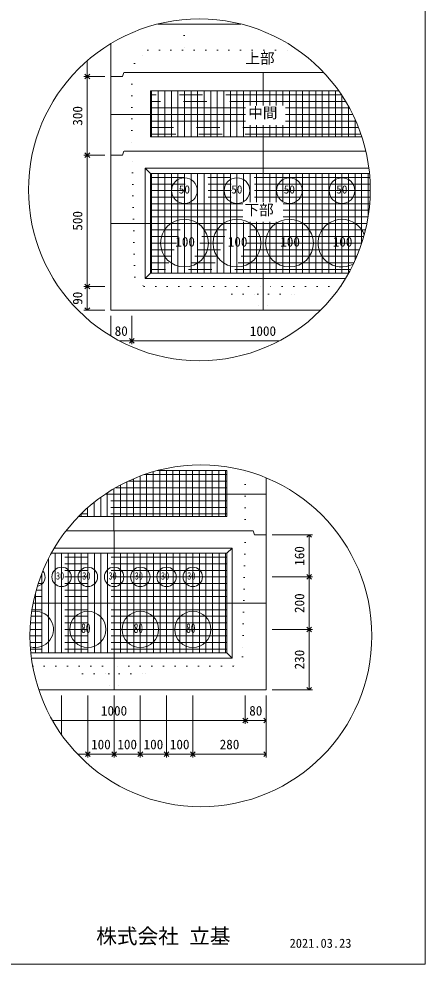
# Model space of a CAD drawing. Units: millimetres, scale not verified. Extents: x -4890 to 18490, y -2305 to 2305.
# Drawn here: x -2944 to -1830, y -1970 to 624 of the extents above; entities that cross this region are included whole.
import ezdxf
from ezdxf.enums import TextEntityAlignment as Align

# ---------------------------------------------------------------- set-up
doc = ezdxf.new("R2010")
doc.units = ezdxf.units.MM
doc.header["$LTSCALE"] = 10
for name, pattern in [('DASHED1', [1.8, 1.2, -0.6]), ('USER2', [50.8, 31.75, -6.35, 6.35, -6.35]), ('USER5', [3.185, 0.01, -3.175])]:
    doc.linetypes.add(name, pattern=pattern)
for name, color, linetype, lineweight in [('0-2_waku', 7, 'Continuous', 18), ('0-3_gaikei', 7, 'Continuous', 18), ('0-4_kakure', 7, 'DASHED1', 5), ('0-5_sunpou', 7, 'Continuous', 5), ('0-7_hole', 7, 'Continuous', 18), ('0-8_uchigawa', 6, 'Continuous', 18), ('0-D_文字１', 7, 'Continuous', 18), ('0-E_コア部分\u3000寸法補助線3', 150, 'USER2', 18), ('0-F_コア部分\u3000寸法補助線2', 150, 'USER2', 18), ('1-0_コア部分\u3000中心補助線', 1, 'Continuous', 18), ('1-1_コア部分\u3000寸法補助線', 7, 'USER2', 5), ('1-2_uchigawa2', 6, 'USER2', 18)]:
    doc.layers.add(name, color=color, linetype=linetype, lineweight=lineweight)
doc.styles.add('ＭＳ ゴシック', font='')
doc.styles.get('ＭＳ ゴシック').set_extended_font_data('MS Gothic')

# ---------------------------------------------------------------- blocks, each defined once
blk = doc.blocks.new('_Open90')
at = {"layer": '0-5_sunpou'}
blk.add_line((0, 0), (-1, 0), dxfattribs=at)
blk.add_lwpolyline([(-0.5, 0.5), (0, 0), (-0.5, -0.5)], dxfattribs=at)

msp = doc.modelspace()

# ---------------------------------------------------------------- linework, layer by layer
at = {"layer": '0-2_waku'}
for p in [(-1829.72, 2305.28), (-4889.72, -1969.72), (-4889.72, -1969.72), (-4889.72, -1969.72), (-4889.72, -1969.72)]:
    msp.add_line(p, (-1829.72, -1969.72), dxfattribs=at)
at = {"layer": '0-3_gaikei'}
for p, q in [((-2562.47, 609.64), (-2508.42, 609.64)), ((-2562.47, 609.64), (-2508.42, 609.64)), ((-2562.47, 609.64), (-2508.42, 609.64)), ((-2335.37, 609.64), (-2562.47, 609.64)), ((-2562.42, 609.64), (-2335.37, 609.64)), ((-2562.42, 609.64), (-2335.37, 609.64)), ((-2692.02, 465.64), (-2692.02, 555.65)), ((-2656.02, 476.44), (-2659.62, 465.64)), ((-2273.81, 476.44), (-2655.41, 476.44)), ((-2107.83, 476.44), (-2274.42, 476.44)), ((-2692.02, 465.64), (-2692.02, -175.16)), ((-2659.62, 465.64), (-2692.02, 465.64)), ((-2659.62, 465.64), (-2692.02, 465.64)), ((-2656.02, 260.44), (-2659.62, 249.64)), ((-2273.81, 260.44), (-2655.41, 260.44)), ((-1992.11, 260.44), (-2274.42, 260.44)), ((-2659.62, 249.64), (-2692.02, 249.64)), ((-2659.62, 249.64), (-2692.02, 249.64)), ((-2692.02, -175.16), (-2115.71, -175.16)), ((-2692.02, -175.16), (-2115.71, -175.16)), ((-2692.02, -175.16), (-2115.71, -175.16)), ((-2265.32, -993.75), (-2265.32, -635.79)), ((-2301.32, -781.35), (-2297.72, -792.15)), ((-2265.32, -792.15), (-2297.72, -792.15))]:
    msp.add_line(p, q, dxfattribs=at)
for points in [[(-2889.63, -1216.95), (-2265.32, -1216.95), (-2265.32, -792.15)], [(-2880.48, -1216.95), (-2265.32, -1216.95), (-2265.32, -792.15)], [(-2301.32, -781.35), (-2682.92, -781.35), (-2814.99, -781.35)]]:
    msp.add_lwpolyline(points, dxfattribs=at)
at = {"layer": '0-4_kakure', "linetype": 'USER5', "lineweight": 18}
for p, q in [((-2490.42, 609.64), (-2490.42, 621.76)), ((-2490.42, 609.64), (-2490.42, 537.64)), ((-2626.61, 501.64), (-2590.61, 537.64)), ((-2590.61, 537.64), (-2178.33, 537.64)), ((-2626.61, 501.64), (-2633.81, 476.44)), ((-2633.81, 476.44), (-2633.81, 260.44)), ((-2626.38, -85.16), (-2633.81, 260.44)), ((-2626.38, -85.16), (-2600.63, -110.36)), ((-2600.63, -110.36), (-2273.81, -110.36)), ((-2360.21, -131.96), (-2381.81, -110.36)), ((-2062.16, -110.36), (-2273.81, -110.36)), ((-2187.41, -131.96), (-2165.81, -110.36)), ((-2360.21, -131.96), (-2288.21, -131.96)), ((-2288.21, -131.96), (-2285.33, -175.16)), ((-2259.41, -131.96), (-2262.29, -175.16)), ((-2259.41, -131.96), (-2187.41, -131.96)), ((-2322.92, -781.35), (-2322.92, -616.21)), ((-2322.92, -781.35), (-2330.35, -1126.95)), ((-2330.35, -1126.95), (-2356.1, -1152.15)), ((-2906.15, -1152.15), (-2682.92, -1152.15)), ((-2769.32, -1173.75), (-2790.92, -1152.15)), ((-2356.1, -1152.15), (-2682.92, -1152.15)), ((-2596.52, -1173.75), (-2574.92, -1152.15)), ((-2769.32, -1173.75), (-2697.32, -1173.75)), ((-2697.32, -1173.75), (-2694.44, -1216.95)), ((-2668.52, -1173.75), (-2671.4, -1216.95)), ((-2668.52, -1173.75), (-2596.52, -1173.75))]:
    msp.add_line(p, q, dxfattribs=at)
at = {"layer": '0-5_sunpou', "color": 150, "lineweight": 18}
for p, q in [((-2756.33, 508.76), (-2756.33, 478.6)), ((-2707.86, 465.64), (-2765.69, 465.64)), ((-2723.7, 465.64), (-2765.69, 465.64)), ((-2756.33, 452.68), (-2756.33, 262.6)), ((-2707.86, 249.64), (-2765.69, 249.64)), ((-2707.86, 249.64), (-2765.69, 249.64)), ((-2756.33, 236.68), (-2756.33, -97.4)), ((-2707.86, -110.36), (-2765.69, -110.36)), ((-2723.7, -110.36), (-2765.69, -110.36)), ((-2756.33, -123.32), (-2756.33, -162.2)), ((-2707.86, -175.16), (-2765.69, -175.16)), ((-2692.02, -191), (-2692.02, -246.21)), ((-2634.42, -191), (-2634.42, -269.06)), ((-2634.42, -191), (-2634.42, -269.06)), ((-2668.24, -259.7), (-2647.38, -259.7)), ((-2621.46, -259.7), (-2229.6, -259.7)), ((-2249.48, -792.15), (-2138.17, -792.15)), ((-2147.53, -805.11), (-2147.53, -894.39)), ((-2249.48, -907.35), (-2138.17, -907.35)), ((-2249.48, -907.35), (-2138.17, -907.35)), ((-2147.53, -920.31), (-2147.53, -1038.39)), ((-2249.48, -1051.35), (-2138.17, -1051.35)), ((-2249.48, -1051.35), (-2138.17, -1051.35)), ((-2147.53, -1064.31), (-2147.53, -1203.99)), ((-2249.48, -1216.95), (-2138.17, -1216.95)), ((-2826.92, -1232.79), (-2826.92, -1340.59)), ((-2754.92, -1232.79), (-2754.92, -1403.24)), ((-2754.92, -1232.79), (-2754.92, -1403.24)), ((-2682.92, -1232.79), (-2682.92, -1403.24)), ((-2682.92, -1232.79), (-2682.92, -1403.24)), ((-2610.92, -1232.79), (-2610.92, -1403.24)), ((-2610.92, -1232.79), (-2610.92, -1403.24)), ((-2538.92, -1232.79), (-2538.92, -1403.24)), ((-2538.92, -1232.79), (-2538.92, -1403.24)), ((-2466.92, -1232.79), (-2466.92, -1403.24)), ((-2466.92, -1232.79), (-2466.92, -1403.24)), ((-2322.92, -1232.79), (-2322.92, -1310.85)), ((-2322.92, -1232.79), (-2322.92, -1310.85)), ((-2265.32, -1232.79), (-2265.32, -1310.85)), ((-2265.32, -1232.79), (-2265.32, -1403.24)), ((-2851.89, -1301.49), (-2335.88, -1301.49)), ((-2309.96, -1301.49), (-2278.28, -1301.49)), ((-2782.78, -1393.88), (-2767.88, -1393.88)), ((-2741.96, -1393.88), (-2695.88, -1393.88)), ((-2669.96, -1393.88), (-2623.88, -1393.88)), ((-2597.96, -1393.88), (-2551.88, -1393.88)), ((-2525.96, -1393.88), (-2479.88, -1393.88)), ((-2453.96, -1393.88), (-2278.28, -1393.88))]:
    msp.add_line(p, q, dxfattribs=at)
for centre in [(-2448.92, 154.72), (-2444.71, -1068.99)]:
    msp.add_circle(centre, 468.88, dxfattribs=at)
at = {"layer": '0-7_hole'}
for centre, radius in [((-2489.81, 152.44), 35.28), ((-2345.81, 152.44), 35.28), ((-2201.81, 152.44), 35.28), ((-2057.81, 152.44), 35.28), ((-2489.81, 8.44), 65.52), ((-2345.81, 8.44), 65.52), ((-2201.81, 8.44), 65.52), ((-2826.92, -907.35), 26.64), ((-2754.92, -907.35), 26.64), ((-2682.92, -907.35), 26.64), ((-2610.92, -907.35), 26.64), ((-2538.92, -907.35), 26.64), ((-2466.92, -907.35), 26.64), ((-2754.92, -1051.35), 49.68), ((-2610.92, -1051.35), 49.68), ((-2466.92, -1051.35), 49.68)]:
    msp.add_circle(centre, radius, dxfattribs=at)
for centre, radius, start, end in [((-2057.81, 8.44), 65.52, 20.66629, 298.32089), ((-2898.92, -907.35), 26.64, 281.59033, 39.2294), ((-2898.92, -1051.35), 49.68, 253.99064, 101.55918)]:
    msp.add_arc(centre, radius, start, end, dxfattribs=at)
at = {"layer": '0-8_uchigawa'}
for p, q in [((-2597.81, 213.64), (-2583.41, 199.24)), ((-2597.81, -88.76), (-2597.81, 213.64)), ((-2583.41, 199.24), (-2273.81, 199.24)), ((-2583.41, -74.36), (-2583.41, 199.24)), ((-2273.81, 199.24), (-1982.16, 199.24)), ((-2597.81, -88.76), (-2583.41, -74.36)), ((-2583.41, -74.36), (-2039.81, -74.36)), ((-2597.81, -88.76), (-2048.21, -88.76)), ((-2358.92, -1130.55), (-2358.92, -828.15)), ((-2373.32, -1116.15), (-2373.32, -842.55)), ((-2911.21, -1116.15), (-2373.32, -1116.15)), ((-2909.53, -1130.55), (-2358.92, -1130.55)), ((-2358.92, -1130.55), (-2373.32, -1116.15))]:
    msp.add_line(p, q, dxfattribs=at)
for points in [[(-2597.81, 213.64), (-2273.81, 213.64), (-1983.76, 213.64)], [(-2855.28, -842.55), (-2682.92, -842.55), (-2373.32, -842.55), (-2358.92, -828.15)], [(-2847, -828.15), (-2682.92, -828.15), (-2358.92, -828.15)]]:
    msp.add_lwpolyline(points, dxfattribs=at)
at = {"layer": '0-E_コア部分\u3000寸法補助線3'}
for p, q in [((-2579.81, 300.04), (-2579.81, 426.04)), ((-2543.81, 300.04), (-2543.81, 426.04)), ((-2507.81, 300.04), (-2507.81, 426.04)), ((-2471.81, 300.04), (-2471.81, 426.04)), ((-2435.81, 300.04), (-2435.81, 426.04)), ((-2399.81, 300.04), (-2399.81, 426.04)), ((-2363.81, 300.04), (-2363.81, 426.04)), ((-2327.81, 300.04), (-2327.81, 426.04)), ((-2291.81, 386.27), (-2291.81, 426.04)), ((-2255.81, 386.27), (-2255.81, 426.04)), ((-2219.81, 386.27), (-2219.81, 426.04)), ((-2183.81, 300.04), (-2183.81, 426.04)), ((-2147.81, 300.04), (-2147.81, 426.04)), ((-2111.81, 300.04), (-2111.81, 426.04)), ((-2075.81, 300.04), (-2075.81, 426.04)), ((-2322.8, 379.24), (-2583.41, 379.24)), ((-2037.29, 379.24), (-2212.64, 379.24)), ((-2039.81, 300.04), (-2039.81, 383.8)), ((-2322.8, 343.24), (-2583.41, 343.24)), ((-2019.61, 343.24), (-2212.64, 343.24)), ((-2291.81, 300.04), (-2291.81, 332.37)), ((-2255.81, 300.04), (-2255.81, 332.37)), ((-2219.81, 300.04), (-2219.81, 332.37)), ((-2003.81, 300.04), (-2003.81, 302.11)), ((-1981.25, 188.44), (-2583.41, 188.44)), ((-2579.81, -74.36), (-2579.81, 199.24)), ((-2543.81, -74.36), (-2543.81, 199.24)), ((-2507.81, -74.36), (-2507.81, 199.24)), ((-2471.81, -74.36), (-2471.81, 199.24)), ((-2435.81, -74.36), (-2435.81, 199.24)), ((-2399.81, -74.36), (-2399.81, 199.24)), ((-2363.81, -74.36), (-2363.81, 199.24)), ((-2327.81, 120.47), (-2327.81, 199.24)), ((-2291.81, 120.47), (-2291.81, 199.24)), ((-2255.81, 120.47), (-2255.81, 199.24)), ((-2219.81, 120.47), (-2219.81, 199.24)), ((-2183.81, -74.36), (-2183.81, 199.24)), ((-2147.81, -74.36), (-2147.81, 199.24)), ((-2111.81, -74.36), (-2111.81, 199.24)), ((-2075.81, -74.36), (-2075.81, 199.24)), ((-2039.81, -74.36), (-2039.81, 199.24)), ((-2003.81, 7.34), (-2003.81, 199.24)), ((-1980.05, 152.44), (-2583.41, 152.44)), ((-2329.43, 116.44), (-2583.41, 116.44)), ((-1981.61, 116.44), (-2219.27, 116.44)), ((-2329.43, 80.44), (-2583.41, 80.44)), ((-1985.96, 80.44), (-2219.27, 80.44)), ((-2327.81, -74.36), (-2327.81, 66.57)), ((-2291.81, -74.36), (-2291.81, 66.57)), ((-2255.81, -74.36), (-2255.81, 66.57)), ((-2219.81, -74.36), (-2219.81, 66.57)), ((-1993.19, 44.44), (-2583.41, 44.44)), ((-2003.44, 8.44), (-2583.41, 8.44)), ((-2016.92, -27.56), (-2583.41, -27.56)), ((-2033.95, -63.56), (-2583.41, -63.56)), ((-2557.53, -741.75), (-2557.53, -615.75)), ((-2521.53, -741.75), (-2521.53, -615.75)), ((-2485.53, -741.75), (-2485.53, -615.75)), ((-2449.53, -741.75), (-2449.53, -615.75)), ((-2413.53, -741.75), (-2413.53, -615.75)), ((-2377.53, -741.75), (-2377.53, -615.75)), ((-2629.53, -741.75), (-2629.53, -638.08)), ((-2593.53, -741.75), (-2593.53, -624.36)), ((-2373.93, -662.55), (-2678.47, -662.55)), ((-2665.53, -741.75), (-2665.53, -655.37)), ((-2373.93, -698.55), (-2732.14, -698.55)), ((-2701.53, -741.75), (-2701.53, -676.71)), ((-2737.53, -741.75), (-2737.53, -702.8)), ((-2773.53, -741.75), (-2773.53, -734.75)), ((-2373.32, -853.35), (-2861.05, -853.35)), ((-2844.92, -1116.15), (-2844.92, -842.55)), ((-2808.92, -1116.15), (-2808.92, -842.55)), ((-2772.92, -1116.15), (-2772.92, -842.55)), ((-2736.92, -1116.15), (-2736.92, -842.55)), ((-2700.92, -1116.15), (-2700.92, -842.55)), ((-2664.92, -1116.15), (-2664.92, -842.55)), ((-2628.92, -1116.15), (-2628.92, -842.55)), ((-2592.92, -1116.15), (-2592.92, -842.55)), ((-2556.92, -1116.15), (-2556.92, -842.55)), ((-2520.92, -1116.15), (-2520.92, -842.55)), ((-2484.92, -1116.15), (-2484.92, -842.55)), ((-2448.92, -1116.15), (-2448.92, -842.55)), ((-2412.92, -1116.15), (-2412.92, -842.55)), ((-2376.92, -1116.15), (-2376.92, -842.55)), ((-2880.92, -1116.15), (-2880.92, -897.04)), ((-2373.32, -889.35), (-2877.81, -889.35)), ((-2373.32, -925.35), (-2891.04, -925.35)), ((-2373.32, -961.35), (-2901.06, -961.35)), ((-2373.32, -997.35), (-2908.08, -997.35)), ((-2373.32, -1033.35), (-2912.23, -1033.35)), ((-2373.32, -1069.35), (-2913.59, -1069.35)), ((-2373.32, -1105.35), (-2912.18, -1105.35))]:
    msp.add_line(p, q, dxfattribs=at)
at = {"layer": '0-F_コア部分\u3000寸法補助線2'}
for p, q in [((-2561.81, 300.04), (-2561.81, 426.04)), ((-2525.81, 300.04), (-2525.81, 426.04)), ((-2489.81, 300.04), (-2489.81, 426.04)), ((-2453.81, 300.04), (-2453.81, 426.04)), ((-2381.81, 300.04), (-2381.81, 426.04)), ((-2309.81, 386.27), (-2309.81, 426.04)), ((-2237.81, 386.27), (-2237.81, 426.04)), ((-2165.81, 300.04), (-2165.81, 426.04)), ((-2093.81, 300.04), (-2093.81, 426.04)), ((-2047.63, 397.24), (-2583.41, 397.24)), ((-2021.81, 300.04), (-2021.81, 348.17)), ((-2012.15, 325.24), (-2583.41, 325.24)), ((-2309.81, 300.04), (-2309.81, 332.37)), ((-2237.81, 300.04), (-2237.81, 332.37)), ((-2525.81, -74.36), (-2525.81, 199.24)), ((-2489.81, -74.36), (-2489.81, 199.24)), ((-2453.81, -74.36), (-2453.81, 199.24)), ((-2381.81, -74.36), (-2381.81, 199.24)), ((-2309.81, 120.47), (-2309.81, 199.24)), ((-2237.81, 120.47), (-2237.81, 199.24)), ((-2165.81, -74.36), (-2165.81, 199.24)), ((-2093.81, -74.36), (-2093.81, 199.24)), ((-2021.81, -38.73), (-2021.81, 199.24)), ((-1980.3, 170.44), (-2583.41, 170.44)), ((-2329.43, 98.44), (-2583.41, 98.44)), ((-1983.43, 98.44), (-2219.27, 98.44)), ((-2309.81, -74.36), (-2309.81, 66.57)), ((-2237.81, -74.36), (-2237.81, 66.57)), ((-1997.93, 26.44), (-2583.41, 26.44)), ((-2024.97, -45.56), (-2583.41, -45.56)), ((-2575.53, -741.75), (-2575.53, -618.74)), ((-2503.53, -741.75), (-2503.53, -615.75)), ((-2431.53, -741.75), (-2431.53, -615.75)), ((-2647.53, -741.75), (-2647.53, -646.25)), ((-2373.93, -644.55), (-2643.93, -644.55)), ((-2719.53, -741.75), (-2719.53, -689.1)), ((-2373.93, -716.55), (-2753.94, -716.55)), ((-2790.92, -1116.15), (-2790.92, -842.55)), ((-2718.92, -1116.15), (-2718.92, -842.55)), ((-2646.92, -1116.15), (-2646.92, -842.55)), ((-2574.92, -1116.15), (-2574.92, -842.55)), ((-2502.92, -1116.15), (-2502.92, -842.55)), ((-2430.92, -1116.15), (-2430.92, -842.55)), ((-2373.32, -871.35), (-2869.89, -871.35)), ((-2862.92, -1116.15), (-2862.92, -856.99)), ((-2898.92, -1116.15), (-2898.92, -952.63)), ((-2373.32, -943.35), (-2896.44, -943.35)), ((-2373.32, -1015.35), (-2910.51, -1015.35)), ((-2373.32, -1087.35), (-2913.23, -1087.35))]:
    msp.add_line(p, q, dxfattribs=at)
at = {"layer": '1-0_コア部分\u3000中心補助線'}
for p, q in [((-2273.81, 386.27), (-2273.81, 476.44)), ((-2322.8, 361.24), (-2692.02, 361.24)), ((-2027.97, 361.24), (-2212.64, 361.24)), ((-2273.81, 260.44), (-2273.81, 332.37)), ((-2273.81, 120.47), (-2273.81, 260.44)), ((-2691.41, 62.44), (-1989.21, 62.44)), ((-2273.81, -175.16), (-2273.81, 66.57)), ((-2683.53, -781.35), (-2683.53, -665.5)), ((-2266.55, -680.55), (-2707.3, -680.55)), ((-2682.92, -1216.95), (-2682.92, -781.35)), ((-2904.94, -979.35), (-2265.32, -979.35))]:
    msp.add_line(p, q, dxfattribs=at)
at = {"layer": '1-1_コア部分\u3000寸法補助線'}
for p, q in [((-2059.08, 415.24), (-2583.41, 415.24)), ((-2561.81, 300.04), (-2561.81, 426.04)), ((-2489.81, 300.04), (-2489.81, 426.04)), ((-2417.81, 300.04), (-2417.81, 426.04)), ((-2345.81, 300.04), (-2345.81, 426.04)), ((-2201.81, 300.04), (-2201.81, 426.04)), ((-2129.81, 300.04), (-2129.81, 426.04)), ((-2057.81, 300.04), (-2057.81, 413.33)), ((-2005.54, 307.24), (-2583.41, 307.24)), ((-2561.81, -74.36), (-2561.81, 199.24)), ((-2489.81, -74.36), (-2489.81, 199.24)), ((-2417.81, -74.36), (-2417.81, 199.24)), ((-2345.81, -74.36), (-2345.81, 199.24)), ((-2201.81, -74.36), (-2201.81, 199.24)), ((-2129.81, -74.36), (-2129.81, 199.24)), ((-2057.81, -74.36), (-2057.81, 199.24)), ((-1985.81, 81.41), (-1985.81, 199.24)), ((-1980.48, 134.44), (-2583.41, 134.44)), ((-2009.76, -9.56), (-2583.41, -9.56)), ((-2539.53, -741.75), (-2539.53, -615.75)), ((-2467.53, -741.75), (-2467.53, -615.75)), ((-2395.53, -741.75), (-2395.53, -615.75)), ((-2611.53, -741.75), (-2611.53, -630.8)), ((-2373.93, -626.55), (-2599.9, -626.55)), ((-2755.53, -741.75), (-2755.53, -717.95)), ((-2373.93, -734.55), (-2773.33, -734.55)), ((-2826.92, -1116.15), (-2826.92, -842.55)), ((-2754.92, -1116.15), (-2754.92, -842.55)), ((-2610.92, -1116.15), (-2610.92, -842.55)), ((-2538.92, -1116.15), (-2538.92, -842.55)), ((-2466.92, -1116.15), (-2466.92, -842.55)), ((-2394.92, -1116.15), (-2394.92, -842.55)), ((-2373.32, -907.35), (-2884.84, -907.35)), ((-2898.92, -1116.15), (-2898.92, -952.63)), ((-2373.32, -1051.35), (-2913.25, -1051.35))]:
    msp.add_line(p, q, dxfattribs=at)
at = {"layer": '1-2_uchigawa2'}
for p, q in [((-2583.41, 426.04), (-2273.81, 426.04)), ((-2583.41, 426.04), (-2583.41, 300.04)), ((-2066.52, 426.04), (-2273.81, 426.04)), ((-2583.41, 300.04), (-2273.81, 300.04)), ((-2003.13, 300.04), (-2273.81, 300.04)), ((-2373.93, -615.75), (-2564.76, -615.75)), ((-2373.93, -615.75), (-2373.93, -741.75)), ((-2780.5, -741.75), (-2683.53, -741.75)), ((-2373.93, -741.75), (-2683.53, -741.75))]:
    msp.add_line(p, q, dxfattribs=at)

# ---------------------------------------------------------------- block references
at = {"layer": '0-5_sunpou', "xscale": 12.96, "yscale": 12.96}
for p, rotation in [((-2756.33, 465.64), 270), ((-2756.33, 465.64), 90), ((-2756.33, 249.64), 270), ((-2756.33, 249.64), 90), ((-2756.33, -110.36), 270), ((-2756.33, -110.36), 90), ((-2756.33, -175.16), 270), ((-2634.42, -259.7), 180), ((-2147.53, -792.15), 90), ((-2147.53, -907.35), 270), ((-2147.53, -907.35), 90), ((-2147.53, -1051.35), 270), ((-2147.53, -1051.35), 90), ((-2147.53, -1216.95), 270), ((-2322.92, -1301.49), 180), ((-2754.92, -1393.88), 180), ((-2682.92, -1393.88), 180), ((-2610.92, -1393.88), 180), ((-2538.92, -1393.88), 180), ((-2466.92, -1393.88), 180)]:
    msp.add_blockref('_Open90', p, dxfattribs=dict(at, rotation=rotation))
for p in [(-2634.42, -259.7), (-2322.92, -1301.49), (-2265.32, -1301.49), (-2754.92, -1393.88), (-2682.92, -1393.88), (-2610.92, -1393.88), (-2538.92, -1393.88), (-2466.92, -1393.88), (-2265.32, -1393.88)]:
    msp.add_blockref('_Open90', p, dxfattribs=at)

# ---------------------------------------------------------------- texts
at = {"layer": '0-5_sunpou', "style": 'ＭＳ ゴシック'}
for s, p in [('300', (-2762.09, 330.64)), ('500', (-2762.09, 42.64)), ('90', (-2762.09, -160.76)), ('160', (-2153.29, -876.75)), ('200', (-2153.29, -1006.35)), ('230', (-2153.29, -1161.15))]:
    msp.add_text(s, height=26.39, rotation=90, dxfattribs=at).set_placement(p, align=Align.BOTTOM_LEFT)
for s, p in [('80', (-2681.22, -253.94)), ('1000', (-2310.42, -253.94)), ('1000', (-2718.92, -1295.73)), ('80', (-2312.12, -1295.73)), ('100', (-2745.92, -1388.12)), ('100', (-2673.92, -1388.12)), ('100', (-2601.92, -1388.12)), ('100', (-2529.92, -1388.12)), ('280', (-2393.12, -1388.12))]:
    msp.add_text(s, height=26.39, dxfattribs=at).set_placement(p, align=Align.BOTTOM_LEFT)
at = {"layer": '0-D_文字１', "style": 'ＭＳ ゴシック'}
for s, height, p in [('上部', 29.33, (-2322.61, 492.01)), ('中間', 29.33, (-2314.89, 342.54)), ('50', 22.43, (-2505.35, 137.8)), ('50', 22.43, (-2361.35, 137.8)), ('50', 22.43, (-2217.35, 137.8)), ('50', 22.43, (-2073.35, 137.8)), ('下部', 29.33, (-2325.12, 76.29)), ('100', 26.39, (-2514.97, -8.97)), ('100', 26.39, (-2370.97, -8.97)), ('100', 26.39, (-2226.97, -8.97)), ('100', 26.39, (-2082.97, -8.97)), ('株式会社 立基', 41.57, (-2731.95, -1926.23)), ('2021.03.23', 24.94, (-2201.44, -1932.44))]:
    msp.add_text(s, height=height, dxfattribs=at).set_placement(p, align=Align.BOTTOM_LEFT)
at = {"layer": '0-D_文字１', "style": 'ＭＳ ゴシック', "width": 0.7}
for s, height, p in [('30', 20.19, (-2842.04, -920.69)), ('30', 20.19, (-2770.04, -920.69)), ('30', 20.19, (-2698.04, -920.69)), ('30', 20.19, (-2626.04, -920.69)), ('30', 20.19, (-2554.04, -920.69)), ('30', 20.19, (-2482.04, -920.69)), ('80', 26.39, (-2772.97, -1069.12)), ('80', 26.39, (-2628.97, -1069.12)), ('80', 26.39, (-2484.97, -1069.12))]:
    msp.add_text(s, height=height, dxfattribs=at).set_placement(p, align=Align.BOTTOM_LEFT)

doc.saveas('drawing.dxf')
